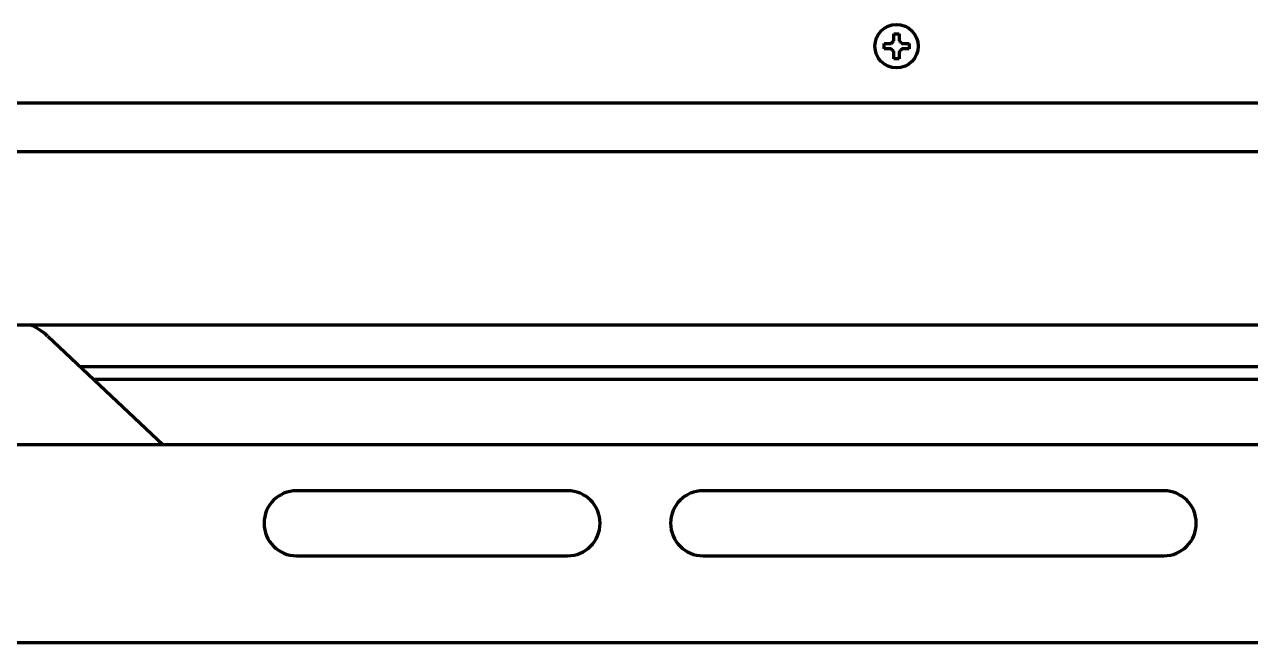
# Model space of a CAD drawing. Header units: inches. Extents: x -2405 to 7588, y 441 to 5654.
# Drawn here: x 2313.1 to 2539.3, y 519.2 to 633.4 of the extents above; entities that cross this region are included whole.
import ezdxf

# ---------------------------------------------------------------- set-up
doc = ezdxf.new("R2010")
doc.units = ezdxf.units.IN

msp = doc.modelspace()

# ---------------------------------------------------------------- linework, layer by layer
at = {"linetype": 'Continuous', "lineweight": 70}
for p, q in [((2471.68, 629.4), (2471.68, 629.9)), ((2471.68, 628.9), (2471.68, 629.4)), ((2476.28, 629.9), (2476.28, 629.4)), ((2476.28, 629.4), (2476.28, 628.9)), ((2201.78, 618.97), (3034.28, 618.97)), ((2975.52, 609.89), (2207.03, 609.89)), ((2220.48, 578.01), (2975.52, 578.01)), ((2317.36, 575.92), (2338.64, 555.9)), ((2858.17, 570.25), (2323.38, 570.25)), ((2855.66, 567.9), (2325.89, 567.9)), ((2963.78, 555.9), (2224.48, 555.9)), ((2413.28, 547.4), (2363.28, 547.4)), ((2523.28, 547.4), (2438.28, 547.4)), ((2363.28, 535.4), (2413.28, 535.4)), ((2438.28, 535.4), (2523.28, 535.4)), ((2200.78, 519.4), (3033.78, 519.4)), ((2503.04, 519.4), (2503.04, 519.23)), ((2525.64, 519.4), (2525.64, 519.23)), ((2536.27, 519.4), (2536.27, 519.3))]:
    msp.add_line(p, q, dxfattribs=at)
msp.add_circle((2473.98, 629.4), 4, dxfattribs=at)
for centre, radius, start, end in [((2309.82, 567.9), 11, 46.757, 66.8069), ((2363.28, 541.4), 6, 90, 270), ((2413.28, 541.4), 6, 270, 90), ((2438.28, 541.4), 6, 90, 270), ((2523.28, 541.4), 6, 270, 90)]:
    msp.add_arc(centre, radius, start, end, dxfattribs=at)
for points in [[(2473.48, 630.4), (2473.48, 630.46), (2473.48, 630.57), (2473.48, 630.73), (2473.48, 630.89), (2473.48, 631.04), (2473.48, 631.19), (2473.48, 631.35), (2473.48, 631.52), (2473.48, 631.64), (2473.48, 631.7)], [(2473.48, 631.7), (2473.64, 631.7), (2473.98, 631.7), (2474.31, 631.7), (2474.48, 631.7)], [(2472.98, 628.9), (2472.92, 628.9), (2472.81, 628.9), (2472.65, 628.9), (2472.49, 628.9), (2472.34, 628.9), (2472.19, 628.9), (2472.03, 628.9), (2471.86, 628.9), (2471.74, 628.9), (2471.68, 628.9)], [(2472.98, 629.9), (2473, 629.93), (2473.05, 629.97), (2473.12, 630.05), (2473.19, 630.12), (2473.26, 630.19), (2473.33, 630.26), (2473.4, 630.33), (2473.45, 630.38), (2473.48, 630.4)], [(2473.48, 628.4), (2473.45, 628.43), (2473.4, 628.48), (2473.32, 628.55), (2473.25, 628.63), (2473.18, 628.7), (2473.11, 628.76), (2473.04, 628.83), (2473, 628.88), (2472.98, 628.9)], [(2474.48, 630.4), (2474.5, 630.38), (2474.55, 630.33), (2474.63, 630.25), (2474.7, 630.18), (2474.77, 630.11), (2474.84, 630.04), (2474.91, 629.97), (2474.95, 629.93), (2474.98, 629.9)], [(2474.98, 628.9), (2474.95, 628.88), (2474.9, 628.83), (2474.83, 628.76), (2474.76, 628.69), (2474.69, 628.62), (2474.62, 628.55), (2474.55, 628.47), (2474.5, 628.43), (2474.48, 628.4)], [(2474.98, 629.9), (2475.03, 629.9), (2475.14, 629.9), (2475.3, 629.9), (2475.46, 629.9), (2475.61, 629.9), (2475.77, 629.9), (2475.92, 629.9), (2476.09, 629.9), (2476.21, 629.9), (2476.28, 629.9)], [(2474.48, 627.1), (2474.31, 627.1), (2473.98, 627.1), (2473.64, 627.1), (2473.48, 627.1)], [(2474.48, 628.4), (2474.48, 628.35), (2474.48, 628.24), (2474.48, 628.08), (2474.48, 627.92), (2474.48, 627.76), (2474.48, 627.61), (2474.48, 627.46), (2474.48, 627.29), (2474.48, 627.17), (2474.48, 627.1)]]:
    msp.add_open_spline(points, degree=3, dxfattribs=at)
for points in [[(2474.48, 631.7), (2474.48, 631.5), (2474.48, 631.29), (2474.48, 630.97), (2474.48, 630.86), (2474.48, 630.63), (2474.48, 630.52), (2474.48, 630.4)], [(2471.68, 629.9), (2471.88, 629.9), (2472.09, 629.9), (2472.41, 629.9), (2472.52, 629.9), (2472.75, 629.9), (2472.86, 629.9), (2472.98, 629.9)], [(2476.28, 628.9), (2476.07, 628.9), (2475.86, 628.9), (2475.54, 628.9), (2475.43, 628.9), (2475.2, 628.9), (2475.09, 628.9), (2474.98, 628.9)], [(2473.48, 627.1), (2473.48, 627.31), (2473.48, 627.52), (2473.48, 627.84), (2473.48, 627.95), (2473.48, 628.17), (2473.48, 628.29), (2473.48, 628.4)]]:
    msp.add_open_spline(points, degree=3, knots=[0, 0, 0, 0, 0.5, 0.5, 0.75, 0.75, 1, 1, 1, 1], dxfattribs=at)

doc.saveas('drawing.dxf')
